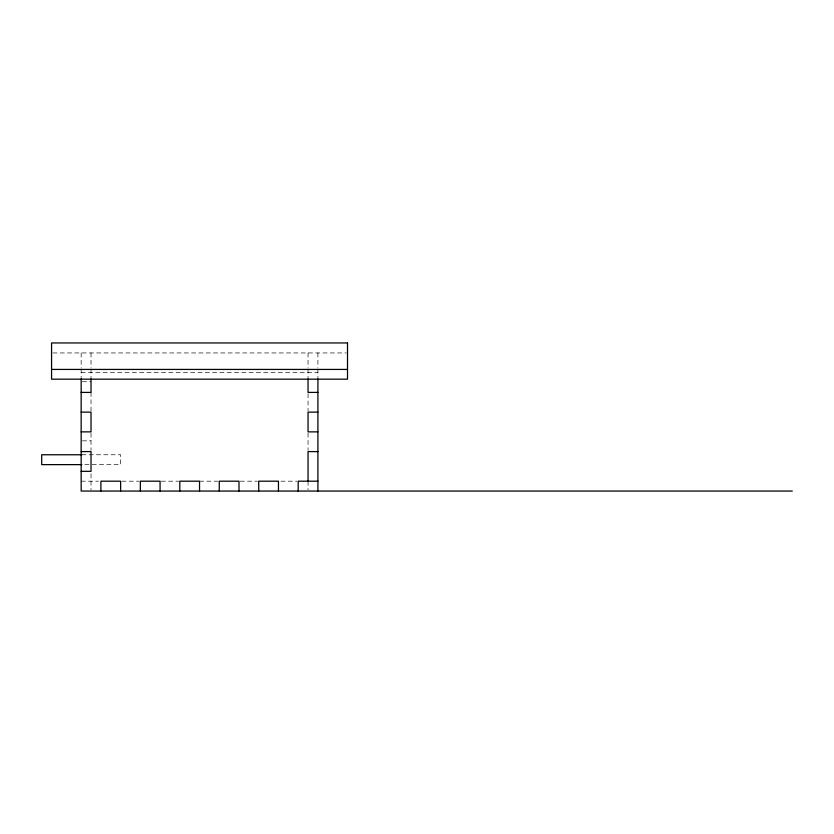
<?xml version="1.0" encoding="UTF-8"?>
<svg xmlns="http://www.w3.org/2000/svg" width="834" height="834" viewBox="0 0 834 834"><rect width="100%" height="100%" fill="white"/><g stroke="black" fill="none" stroke-linecap="round" stroke-linejoin="round"><path stroke-width="0.63" stroke-dasharray="4.17 3.13" d="M52.865 352.949L346.214 352.949M81.159 372.673L317.91 372.673M82.389 381.732L91.021 381.732M82.389 440.842L91.021 440.842M81.805 454.759L120.617 454.759L120.617 464.632L81.805 464.632M81.159 481.187L98.422 481.187M121.847 481.187L139.111 481.187M161.306 481.187L178.57 481.187M199.535 481.187L218.028 481.187M240.234 481.187L257.498 481.187M280.922 481.187L296.956 481.187M317.91 352.949L317.91 367.742M317.91 368.972L317.91 377.604M308.048 352.949L308.048 367.742M308.048 368.972L308.048 377.604M308.048 393.638L308.048 410.901M308.048 433.096L308.048 450.36M308.048 481.187L308.048 489.819M91.021 352.949L91.021 367.742M91.021 368.972L91.021 377.604M91.021 392.407L91.021 410.901M91.021 433.096L91.021 450.36M91.021 473.795L91.021 489.819M81.159 352.949L81.159 367.742M81.159 368.972L81.159 377.604"/><path stroke-width="1.25" d="M51.562 369.431L347.507 369.431M81.159 392.407L91.021 392.407L91.021 378.844M317.91 392.407L308.048 392.407L308.048 378.844M81.159 412.132L91.021 412.132L91.021 431.866L81.159 431.866M317.91 412.132L308.048 412.132L308.048 431.866L317.91 431.866M81.159 451.59L91.021 451.59L91.021 471.325L81.159 471.325M317.91 451.59L308.048 451.59L308.048 481.187M81.805 454.759L41.7 454.759L41.7 464.632L81.805 464.632M317.91 481.187L298.186 481.187L298.186 491.049M792.3 491.049L81.159 491.049L81.159 378.844M317.91 378.844L317.91 491.049M278.452 491.049L278.452 481.187L258.728 481.187L258.728 491.049M238.993 491.049L238.993 481.187L219.269 481.187L219.269 491.049M199.535 491.049L199.535 481.187L179.81 481.187L179.81 491.049M160.076 491.049L160.076 481.187L140.352 481.187L140.352 491.049M120.617 491.049L120.617 481.187L100.893 481.187L100.893 491.049M347.507 342.951L51.562 342.951L51.562 379.168L347.507 379.168L347.507 342.951"/></g></svg>
